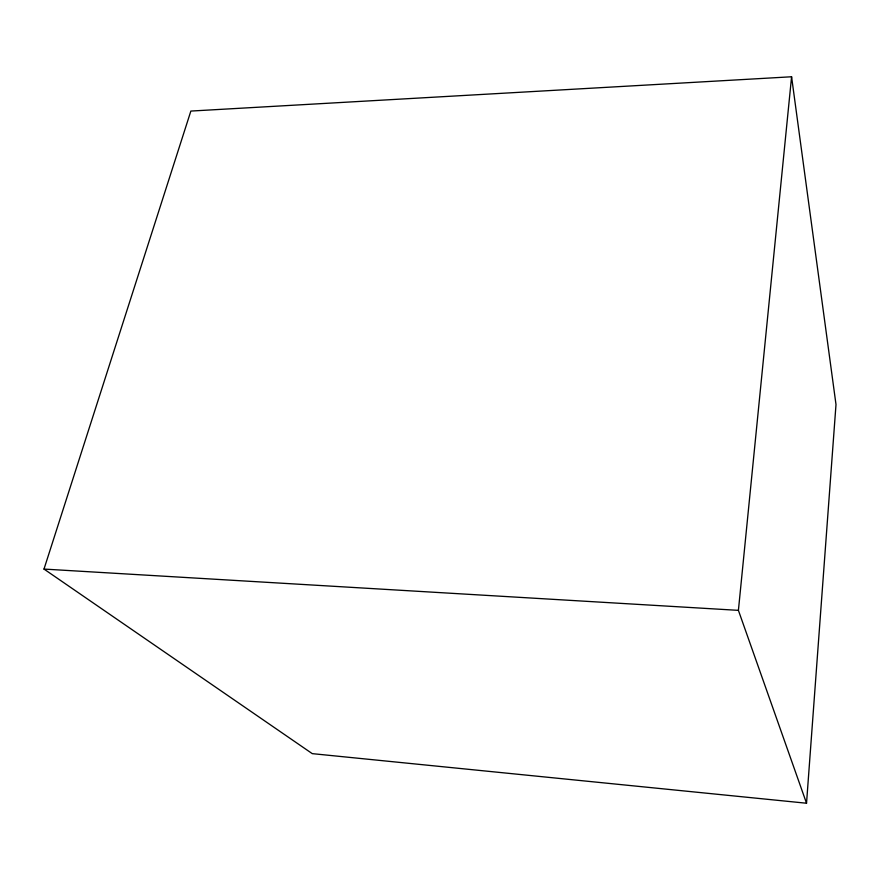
<?xml version="1.0" encoding="UTF-8"?>
<svg xmlns="http://www.w3.org/2000/svg" width="880" height="880" viewBox="0 0 880 880"><rect width="100%" height="100%" fill="white"/><g stroke="black" fill="none" stroke-linecap="round" stroke-linejoin="round"><path stroke-width="1.32" d="M806.531 803.231L836 404.525L791.582 76.769L190.861 111.067L44 569.074L312.279 753.643L806.531 803.231L738.408 610.357L791.582 76.769M44 569.074L738.408 610.357"/></g></svg>
